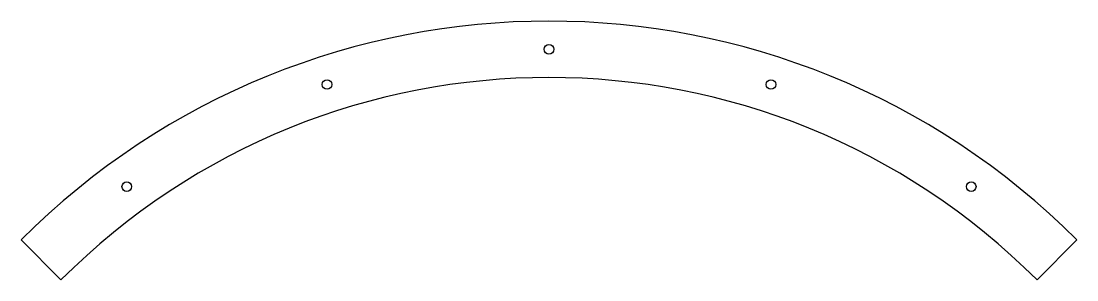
# Model space of a CAD drawing. Header units: millimetres. Extents: x -238 to 238, y 220 to 337.
import ezdxf

# ---------------------------------------------------------------- set-up
doc = ezdxf.new("R2010")
doc.units = ezdxf.units.MM

msp = doc.modelspace()

# ---------------------------------------------------------------- linework, layer by layer
for p, q in [((220.02, 220.02, 0.64), (237.98, 237.98, 0.64)), ((-237.98, 237.98, 0.64), (-220.02, 220.02, 0.64))]:
    msp.add_line(p, q)
for centre in [(0, 323.85, 0.64), (-100.08, 308, 0.64), (100.08, 308, 0.64), (-190.35, 262, 0.64), (190.35, 262, 0.64)]:
    msp.add_circle(centre, 2.16)
for radius, start, end in [(336.55, 45, 135), (311.15, -315, -225)]:
    msp.add_arc((0, 0, 0.64), radius, start, end)

doc.saveas('drawing.dxf')
